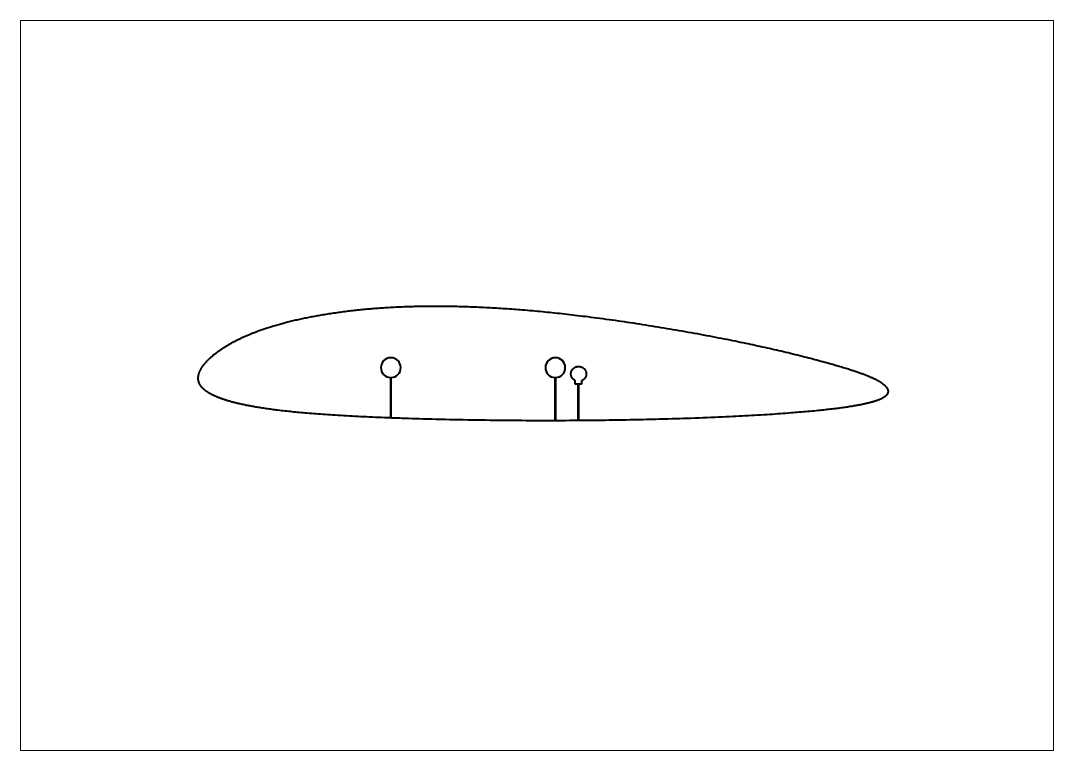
# Paper-space layout 'Sheet' of a CAD drawing. Header units: millimetres. Extents: x 0 to 841, y 0 to 594.
# The model-space entities are those that its viewports show. They can reach past a viewport. Long polylines and large blocks are cut down to what shows.
import ezdxf

# ---------------------------------------------------------------- set-up
doc = ezdxf.new("R2010")
doc.units = ezdxf.units.MM
doc.layers.add('Geometries', color=7, linetype='Continuous')

msp = doc.modelspace()

# ---------------------------------------------------------------- linework, layer by layer
at = {"layer": 'Geometries', "linetype": 'Continuous', "lineweight": 40}
for p, q in [((301.25, 303.46), (301.25, 270.55)), ((301.65, 270.54), (301.65, 303.46)), ((435.25, 268.34), (435.25, 303.46)), ((435.65, 303.46), (435.65, 268.34)), ((451.62, 297.96), (451.63, 301.04)), ((454.01, 297.96), (451.62, 297.96)), ((454.01, 268.42), (454.01, 297.96)), ((454.41, 297.96), (454.41, 268.42)), ((456.8, 297.96), (454.41, 297.96)), ((456.8, 300.87), (456.8, 297.96))]:
    msp.add_line(p, q, dxfattribs=at)
at = {"layer": 'Geometries', "linetype": 'Continuous', "lineweight": 40, "flags": 128}
for points in [[(145.1, 306.3), (145.17, 306.54), (145.25, 306.78), (145.32, 307.02), (145.4, 307.26), (145.49, 307.49), (145.58, 307.73), (145.67, 307.96), (145.76, 308.18), (145.85, 308.41), (145.96, 308.64), (146.06, 308.87), (146.17, 309.1), (146.28, 309.33), (146.39, 309.55), (146.5, 309.78), (146.62, 310), (146.76, 310.26), (146.9, 310.51), (147.05, 310.77), (147.2, 311.02), (147.35, 311.27), (147.51, 311.52), (147.69, 311.81), (147.89, 312.1), (148.08, 312.39), (148.28, 312.68), (148.48, 312.96), (148.69, 313.25), (148.9, 313.53), (149.11, 313.81), (149.33, 314.09), (149.54, 314.36), (149.76, 314.63), (149.98, 314.9), (150.2, 315.17), (150.47, 315.48), (150.74, 315.79), (151.01, 316.1), (151.29, 316.4), (151.57, 316.71), (151.85, 317.01), (152.16, 317.33), (152.48, 317.65), (152.79, 317.97), (153.11, 318.29), (153.44, 318.6), (153.76, 318.91), (154.09, 319.22), (154.45, 319.56), (154.82, 319.89), (155.19, 320.22), (155.56, 320.55), (155.93, 320.87), (156.31, 321.19), (156.69, 321.51), (157.07, 321.83), (157.45, 322.14), (157.83, 322.45), (158.21, 322.75), (158.6, 323.05), (158.98, 323.35), (159.37, 323.65), (159.79, 323.96), (160.21, 324.28), (160.63, 324.59), (161.05, 324.9), (161.48, 325.2), (161.91, 325.51), (162.42, 325.86), (162.93, 326.21), (163.44, 326.56), (163.95, 326.9), (164.48, 327.25), (165.01, 327.59), (165.54, 327.94), (166.07, 328.27), (166.6, 328.61), (167.14, 328.94), (167.68, 329.27), (168.22, 329.59), (168.76, 329.92), (169.31, 330.24), (169.85, 330.55), (170.4, 330.87), (170.95, 331.18), (171.5, 331.49), (172.11, 331.82), (172.72, 332.15), (173.33, 332.48), (173.94, 332.81), (174.56, 333.13), (175.18, 333.45), (175.81, 333.77), (176.43, 334.09), (177.06, 334.41), (177.69, 334.72), (178.32, 335.02), (178.96, 335.33), (179.59, 335.63), (180.26, 335.94), (180.93, 336.25), (181.6, 336.56), (182.27, 336.86), (182.94, 337.16), (183.62, 337.45), (184.29, 337.75), (184.97, 338.04), (185.65, 338.32), (186.32, 338.61), (187.01, 338.89), (187.69, 339.17), (188.49, 339.49), (189.3, 339.81), (190.11, 340.13), (190.92, 340.44), (191.74, 340.75), (192.57, 341.06), (193.4, 341.37), (194.23, 341.67), (195.06, 341.97), (195.88, 342.26), (196.7, 342.54), (197.52, 342.83), (198.34, 343.11), (199.18, 343.39), (200.02, 343.67), (200.86, 343.94), (201.7, 344.22), (202.55, 344.48), (203.39, 344.75), (204.24, 345.01), (205.21, 345.31), (206.19, 345.61), (207.17, 345.9), (208.15, 346.19), (209.14, 346.47), (210.12, 346.75), (211.1, 347.03), (212.01, 347.27), (212.91, 347.52), (213.81, 347.76), (214.72, 348.01), (215.63, 348.24), (216.53, 348.48), (217.62, 348.76), (218.71, 349.03), (219.81, 349.3), (220.9, 349.57), (221.99, 349.83), (223.07, 350.08), (224.14, 350.33), (225.22, 350.58), (226.3, 350.82), (227.39, 351.06), (228.49, 351.3), (229.59, 351.54), (230.69, 351.77), (231.79, 352), (232.87, 352.22), (233.96, 352.44), (235.04, 352.66), (236.12, 352.87), (237.23, 353.08), (238.34, 353.29), (239.44, 353.5), (240.55, 353.71), (241.66, 353.91), (242.77, 354.1), (243.88, 354.3), (245.12, 354.51), (246.35, 354.72), (247.59, 354.93), (248.83, 355.13), (250.07, 355.33), (251.31, 355.52), (252.55, 355.71), (253.79, 355.9), (255.09, 356.09), (256.39, 356.28), (257.69, 356.46), (259, 356.65), (260.3, 356.82), (261.6, 357), (262.91, 357.17), (264.21, 357.33), (265.51, 357.5), (266.82, 357.66), (268.13, 357.81), (269.43, 357.97), (270.66, 358.11), (271.89, 358.25), (273.13, 358.38), (274.36, 358.51), (275.59, 358.64), (276.92, 358.78), (278.25, 358.91), (279.58, 359.04), (280.91, 359.16), (282.24, 359.28), (283.57, 359.4), (284.82, 359.51), (286.08, 359.62), (287.33, 359.72), (288.59, 359.82), (289.85, 359.92), (291.25, 360.02), (292.65, 360.12), (294.05, 360.22), (295.45, 360.31), (296.86, 360.41), (298.26, 360.49), (299.66, 360.58), (301.06, 360.66), (302.67, 360.75), (304.27, 360.83), (305.88, 360.91), (307.48, 360.99), (309.09, 361.06), (310.69, 361.13), (312.3, 361.19), (313.77, 361.24), (315.24, 361.29), (316.71, 361.34), (318.18, 361.39), (319.65, 361.43), (321.13, 361.46), (322.73, 361.5), (324.34, 361.53), (325.94, 361.56), (327.55, 361.59), (329.16, 361.61), (330.76, 361.63), (332.37, 361.65), (334.14, 361.66), (335.9, 361.66), (337.67, 361.67), (339.44, 361.67), (341.2, 361.66), (342.97, 361.65), (344.74, 361.64), (346.5, 361.62), (348.27, 361.6), (350.04, 361.57), (351.77, 361.54), (353.51, 361.51), (355.24, 361.47), (356.98, 361.43), (358.85, 361.38), (360.72, 361.33), (362.6, 361.27), (364.47, 361.21), (366.34, 361.15), (368.22, 361.08), (369.98, 361.01), (371.75, 360.93), (373.51, 360.86), (375.28, 360.78), (377.04, 360.69), (378.81, 360.61), (380.57, 360.52), (382.34, 360.42), (384.1, 360.32), (385.86, 360.22), (387.6, 360.12), (389.33, 360.01), (391.06, 359.91), (392.79, 359.79), (394.56, 359.68), (396.32, 359.56), (398.08, 359.43), (399.84, 359.31), (401.61, 359.18), (403.34, 359.05), (405.07, 358.91), (406.8, 358.78), (408.53, 358.64), (410.59, 358.47), (412.64, 358.3), (414.7, 358.12), (416.76, 357.94), (418.82, 357.75), (420.88, 357.56), (422.87, 357.38), (424.86, 357.19), (426.86, 356.99), (428.85, 356.8), (430.85, 356.59), (432.84, 356.39), (434.83, 356.18), (436.82, 355.97), (438.91, 355.75), (441, 355.52), (443.08, 355.29), (445.17, 355.05), (447.25, 354.81), (449.34, 354.57), (451.42, 354.33), (453.51, 354.08), (455.59, 353.83), (457.67, 353.57), (459.76, 353.31), (461.84, 353.05), (464.29, 352.74), (466.75, 352.42), (469.2, 352.1), (471.65, 351.77), (474.15, 351.44), (476.64, 351.1), (479.14, 350.76), (481.63, 350.41), (484.13, 350.05), (486.58, 349.7), (489.02, 349.35), (491.47, 348.99), (493.92, 348.63), (496.42, 348.26), (498.91, 347.88), (501.41, 347.5), (503.9, 347.12), (506.4, 346.73), (508.89, 346.34), (511.38, 345.95), (513.87, 345.55), (516.36, 345.15), (518.84, 344.75), (521.33, 344.34), (523.81, 343.93), (526.25, 343.52), (528.69, 343.11), (531.13, 342.7), (533.57, 342.28), (536.06, 341.85), (538.55, 341.42), (541.03, 340.98), (543.52, 340.54), (546, 340.1), (548.49, 339.65), (550.97, 339.2), (553.45, 338.74), (555.93, 338.29), (558.42, 337.82), (560.9, 337.36), (563.38, 336.89), (565.86, 336.41), (568.33, 335.93), (570.61, 335.49), (572.88, 335.04), (575.15, 334.6), (577.41, 334.14), (579.68, 333.69), (581.95, 333.23), (584.01, 332.81), (586.06, 332.39), (588.12, 331.96), (590.17, 331.53), (592.23, 331.1), (594.28, 330.67), (596.22, 330.25), (598.15, 329.84), (600.09, 329.42), (602.02, 329), (603.95, 328.57), (605.88, 328.15), (607.82, 327.72), (609.75, 327.28), (611.68, 326.85), (613.61, 326.41), (615.5, 325.97), (617.39, 325.53), (619.29, 325.09), (621.18, 324.65), (623.11, 324.19), (625.03, 323.73), (626.95, 323.27), (628.88, 322.8), (630.8, 322.33), (632.69, 321.87), (634.57, 321.4), (636.46, 320.93), (638.34, 320.45), (640.02, 320.02), (641.7, 319.59), (643.38, 319.15), (645.06, 318.71), (646.74, 318.27), (648.42, 317.83), (650.09, 317.38), (651.77, 316.92), (653.36, 316.49), (654.95, 316.05), (656.54, 315.61), (658.13, 315.16), (659.71, 314.72), (661.3, 314.26), (662.79, 313.83), (664.29, 313.4), (665.78, 312.96), (667.27, 312.52), (668.76, 312.07), (669.82, 311.75), (670.89, 311.43), (671.95, 311.1), (673.01, 310.77), (674.07, 310.44), (675.13, 310.11), (676.19, 309.77), (677.02, 309.5), (677.85, 309.23), (678.68, 308.96), (679.5, 308.69), (680.33, 308.41), (681.16, 308.13), (681.98, 307.85), (682.67, 307.61), (683.35, 307.37), (684.04, 307.13), (684.72, 306.88), (685.4, 306.64), (686.08, 306.38), (686.73, 306.15), (687.37, 305.9), (688, 305.66), (688.64, 305.41), (689.28, 305.16), (689.81, 304.95), (690.34, 304.73), (690.86, 304.52), (691.39, 304.3), (691.91, 304.07), (692.44, 303.85), (692.93, 303.63), (693.42, 303.41), (693.91, 303.19), (694.4, 302.96), (694.88, 302.73), (695.31, 302.53), (695.74, 302.31), (696.17, 302.1), (696.6, 301.88), (696.93, 301.71), (697.26, 301.53), (697.6, 301.35), (697.93, 301.17), (698.26, 300.98), (698.59, 300.79), (698.92, 300.6), (699.25, 300.4), (699.58, 300.2), (699.91, 300), (700.23, 299.79), (700.48, 299.62), (700.73, 299.46), (700.98, 299.28), (701.23, 299.11), (701.47, 298.94), (701.71, 298.76), (701.94, 298.58), (702.18, 298.4), (702.41, 298.22), (702.59, 298.07), (702.78, 297.92), (702.96, 297.77), (703.13, 297.61), (703.31, 297.45), (703.48, 297.3), (703.65, 297.14), (703.82, 296.97), (703.98, 296.81)], [(451.63, 301.04), (451.5, 301.1), (451.37, 301.17), (451.24, 301.24), (451.11, 301.32), (450.99, 301.39), (450.86, 301.47), (450.74, 301.55), (450.61, 301.65), (450.48, 301.75), (450.36, 301.85), (450.23, 301.95), (450.11, 302.06), (449.99, 302.17), (449.88, 302.28), (449.77, 302.4), (449.66, 302.51), (449.55, 302.64), (449.45, 302.76), (449.36, 302.88), (449.26, 303.01), (449.17, 303.14), (449.09, 303.26), (449.01, 303.38), (448.94, 303.51), (448.87, 303.64), (448.8, 303.77), (448.73, 303.9), (448.67, 304.03), (448.61, 304.18), (448.55, 304.33), (448.49, 304.48), (448.44, 304.63), (448.39, 304.79), (448.35, 304.94), (448.31, 305.1), (448.27, 305.25), (448.24, 305.41), (448.21, 305.57), (448.19, 305.73), (448.18, 305.88), (448.16, 306.04), (448.15, 306.2), (448.15, 306.35), (448.15, 306.49), (448.15, 306.64), (448.16, 306.78), (448.17, 306.93), (448.18, 307.08), (448.2, 307.22), (448.22, 307.38), (448.25, 307.54), (448.28, 307.7), (448.32, 307.85), (448.36, 308.01), (448.4, 308.16), (448.45, 308.32), (448.5, 308.47), (448.56, 308.62), (448.62, 308.77), (448.69, 308.91), (448.76, 309.06), (448.83, 309.2), (448.9, 309.34), (448.98, 309.46), (449.05, 309.59), (449.13, 309.71), (449.21, 309.83), (449.3, 309.95), (449.39, 310.07), (449.48, 310.18), (449.58, 310.31), (449.69, 310.43), (449.79, 310.55), (449.91, 310.66), (450.02, 310.77), (450.14, 310.88), (450.26, 310.99), (450.38, 311.09), (450.51, 311.19), (450.64, 311.29), (450.77, 311.38), (450.9, 311.47), (451.03, 311.55), (451.17, 311.63), (451.3, 311.71), (451.42, 311.78), (451.55, 311.84), (451.69, 311.91), (451.82, 311.97), (451.95, 312.02), (452.09, 312.08), (452.24, 312.14), (452.39, 312.19), (452.55, 312.24), (452.7, 312.28), (452.86, 312.32), (453.01, 312.36), (453.17, 312.39), (453.33, 312.42), (453.49, 312.45), (453.65, 312.47), (453.81, 312.48), (453.96, 312.5), (454.12, 312.51), (454.28, 312.51), (454.43, 312.51), (454.57, 312.51), (454.72, 312.51), (454.86, 312.5), (455.01, 312.49), (455.16, 312.47), (455.3, 312.45), (455.46, 312.43), (455.62, 312.4), (455.78, 312.37), (455.93, 312.33), (456.09, 312.29), (456.24, 312.25), (456.4, 312.2), (456.55, 312.15), (456.7, 312.1), (456.85, 312.04), (457, 311.98), (457.14, 311.91), (457.28, 311.84), (457.42, 311.77), (457.55, 311.7), (457.68, 311.63), (457.81, 311.55), (457.93, 311.47), (458.05, 311.39), (458.17, 311.31), (458.29, 311.22), (458.41, 311.12), (458.54, 311.02), (458.66, 310.91), (458.78, 310.8), (458.89, 310.69), (459.01, 310.58), (459.12, 310.46), (459.22, 310.34), (459.33, 310.22), (459.43, 310.09), (459.52, 309.96), (459.62, 309.83), (459.7, 309.7), (459.79, 309.57), (459.86, 309.45), (459.94, 309.32), (460.01, 309.19), (460.07, 309.06), (460.13, 308.93), (460.19, 308.79), (460.25, 308.66), (460.31, 308.51), (460.36, 308.36), (460.41, 308.2), (460.46, 308.05), (460.5, 307.89), (460.54, 307.74), (460.57, 307.58), (460.6, 307.42), (460.62, 307.26), (460.64, 307.1), (460.65, 306.94), (460.67, 306.79), (460.67, 306.63), (460.67, 306.47)], [(301.25, 270.55), (298.77, 270.64), (296.3, 270.74), (293.82, 270.84), (291.35, 270.94), (288.88, 271.04), (286.41, 271.15), (284.08, 271.25), (281.74, 271.36), (279.41, 271.47), (277.08, 271.58), (274.75, 271.69), (272.41, 271.81), (270.08, 271.93), (267.75, 272.06), (265.42, 272.19), (263.09, 272.32), (260.8, 272.45), (258.51, 272.59), (256.22, 272.73), (253.94, 272.88), (251.99, 273), (250.05, 273.13), (248.11, 273.27), (246.17, 273.41), (244.23, 273.55), (242.29, 273.69), (240.46, 273.83), (238.63, 273.98), (236.8, 274.12), (234.97, 274.27), (233.15, 274.43), (231.62, 274.56), (230.1, 274.7), (228.58, 274.83), (227.06, 274.97), (225.54, 275.12), (224.01, 275.27), (222.58, 275.41), (221.15, 275.55), (219.71, 275.7), (218.28, 275.85), (216.85, 276.01), (215.37, 276.17), (213.89, 276.34), (212.42, 276.51), (210.94, 276.69), (209.47, 276.87), (208.31, 277.01), (207.15, 277.16), (205.99, 277.31), (204.84, 277.46), (203.68, 277.61), (202.52, 277.77), (201.37, 277.93), (200.21, 278.1), (199.06, 278.27), (197.9, 278.44), (196.77, 278.61), (195.63, 278.79), (194.5, 278.97), (193.37, 279.15), (192.41, 279.31), (191.45, 279.47), (190.49, 279.64), (189.53, 279.81), (188.58, 279.98), (187.62, 280.15), (186.72, 280.32), (185.82, 280.49), (184.92, 280.67), (184.02, 280.85), (183.12, 281.03), (182.22, 281.21), (181.32, 281.4), (180.43, 281.59), (179.53, 281.79), (178.63, 281.99), (177.93, 282.15), (177.23, 282.31), (176.53, 282.48), (175.83, 282.65), (175.13, 282.82), (174.41, 283), (173.69, 283.18), (172.97, 283.37), (172.25, 283.56), (171.53, 283.76), (170.83, 283.95), (170.13, 284.15), (169.43, 284.35), (168.73, 284.56), (168.17, 284.72), (167.61, 284.9), (167.05, 285.07), (166.5, 285.25), (165.94, 285.43), (165.4, 285.61), (164.85, 285.79), (164.31, 285.98), (163.77, 286.17), (163.31, 286.33), (162.86, 286.49), (162.4, 286.66), (161.94, 286.84), (161.49, 287.01), (161.04, 287.19), (160.61, 287.36), (160.19, 287.53), (159.76, 287.7), (159.34, 287.88), (158.92, 288.06), (158.5, 288.25), (158.08, 288.44), (157.66, 288.63), (157.25, 288.82), (156.84, 289.02), (156.51, 289.18), (156.19, 289.34), (155.87, 289.5), (155.55, 289.67), (155.23, 289.83), (154.9, 290.01), (154.58, 290.19), (154.25, 290.37), (153.93, 290.55), (153.61, 290.74), (153.3, 290.93), (152.98, 291.12), (152.67, 291.31), (152.37, 291.51), (152.12, 291.67), (151.88, 291.83), (151.64, 292), (151.4, 292.16), (151.16, 292.33), (150.93, 292.5), (150.7, 292.67), (150.47, 292.85), (150.25, 293.02), (150.02, 293.21), (149.8, 293.39), (149.57, 293.58), (149.35, 293.77), (149.13, 293.97), (148.96, 294.12), (148.8, 294.28), (148.63, 294.44), (148.47, 294.6), (148.31, 294.76), (148.15, 294.92), (147.99, 295.09), (147.83, 295.26), (147.68, 295.43), (147.53, 295.6), (147.38, 295.77), (147.24, 295.95), (147.1, 296.12), (146.96, 296.3), (146.84, 296.47), (146.72, 296.64), (146.6, 296.81), (146.48, 296.98), (146.37, 297.15), (146.26, 297.33), (146.15, 297.5), (146.05, 297.68), (145.95, 297.86), (145.85, 298.04), (145.75, 298.22), (145.66, 298.41), (145.57, 298.6), (145.48, 298.79), (145.4, 298.98), (145.32, 299.17), (145.25, 299.37), (145.18, 299.56), (145.11, 299.76), (145.05, 299.96), (144.99, 300.16), (144.94, 300.36), (144.89, 300.57), (144.85, 300.75), (144.81, 300.94), (144.77, 301.13), (144.74, 301.32), (144.71, 301.5), (144.69, 301.69), (144.67, 301.9), (144.65, 302.11), (144.63, 302.32), (144.62, 302.52), (144.62, 302.73), (144.62, 302.94), (144.62, 303.15), (144.63, 303.34), (144.63, 303.53), (144.65, 303.72), (144.66, 303.91), (144.68, 304.1), (144.7, 304.29), (144.73, 304.52), (144.76, 304.75), (144.8, 304.97), (144.84, 305.2), (144.89, 305.42), (144.94, 305.64), (144.99, 305.86), (145.04, 306.08), (145.1, 306.3)], [(460.67, 306.47), (460.67, 306.33), (460.67, 306.19), (460.66, 306.04), (460.65, 305.9), (460.63, 305.76), (460.61, 305.62), (460.59, 305.48), (460.57, 305.35), (460.54, 305.21), (460.5, 305.07), (460.47, 304.93), (460.43, 304.8), (460.39, 304.66), (460.34, 304.53), (460.29, 304.39), (460.24, 304.26), (460.19, 304.13), (460.13, 304), (460.07, 303.87), (460, 303.74), (459.93, 303.62), (459.86, 303.49), (459.79, 303.37), (459.71, 303.24), (459.62, 303.11), (459.53, 302.98), (459.44, 302.86), (459.34, 302.73), (459.25, 302.62), (459.15, 302.52), (459.06, 302.41), (458.96, 302.31), (458.86, 302.21), (458.75, 302.11), (458.65, 302.01), (458.53, 301.91), (458.41, 301.81), (458.29, 301.71), (458.16, 301.62), (458.03, 301.53), (457.9, 301.44), (457.77, 301.36), (457.64, 301.28), (457.5, 301.2), (457.36, 301.13), (457.22, 301.06), (457.08, 300.99), (456.94, 300.93), (456.8, 300.87)], [(703.98, 296.81), (704.11, 296.68), (704.24, 296.54), (704.36, 296.4), (704.49, 296.26), (704.61, 296.12), (704.73, 295.98), (704.84, 295.84), (704.95, 295.7), (705.07, 295.55), (705.16, 295.42), (705.26, 295.29), (705.35, 295.15), (705.44, 295.02), (705.52, 294.88), (705.6, 294.74), (705.68, 294.6), (705.76, 294.45), (705.83, 294.32), (705.89, 294.19), (705.95, 294.06), (706.01, 293.92), (706.06, 293.79), (706.11, 293.65), (706.16, 293.52), (706.2, 293.38), (706.24, 293.24), (706.27, 293.13), (706.29, 293.02), (706.31, 292.9), (706.33, 292.79), (706.35, 292.68), (706.36, 292.56), (706.37, 292.45), (706.38, 292.34), (706.38, 292.23), (706.38, 292.1), (706.38, 291.98), (706.37, 291.86), (706.36, 291.74), (706.35, 291.62), (706.33, 291.5), (706.31, 291.39), (706.28, 291.27), (706.26, 291.16), (706.23, 291.05), (706.19, 290.94), (706.16, 290.83), (706.12, 290.73), (706.07, 290.62), (706.03, 290.51), (705.98, 290.41), (705.93, 290.31), (705.88, 290.21), (705.82, 290.11), (705.77, 290.01), (705.69, 289.89), (705.61, 289.76), (705.53, 289.64), (705.44, 289.53), (705.35, 289.41), (705.26, 289.3), (705.16, 289.18), (705.06, 289.06), (704.95, 288.95), (704.84, 288.83), (704.72, 288.72), (704.6, 288.61)], [(704.6, 288.61), (704.46, 288.47), (704.31, 288.34), (704.16, 288.22), (704.01, 288.1), (703.86, 287.98), (703.7, 287.86), (703.55, 287.74), (703.37, 287.62), (703.19, 287.5), (703.01, 287.38), (702.83, 287.27), (702.65, 287.15), (702.42, 287.01), (702.18, 286.87), (701.94, 286.74), (701.7, 286.61), (701.46, 286.48), (701.21, 286.36), (700.97, 286.23), (700.68, 286.09), (700.39, 285.96), (700.1, 285.83), (699.81, 285.7), (699.51, 285.57), (699.22, 285.45), (698.87, 285.31), (698.52, 285.17), (698.17, 285.03), (697.82, 284.9), (697.46, 284.77), (697.1, 284.64), (696.73, 284.51), (696.37, 284.39), (696.01, 284.27), (695.53, 284.12), (695.05, 283.97), (694.57, 283.82), (694.06, 283.67), (693.54, 283.52), (693.02, 283.37), (692.5, 283.23), (691.98, 283.09), (691.43, 282.94), (690.88, 282.8), (690.32, 282.67), (689.77, 282.53), (689.21, 282.4), (688.66, 282.27), (688, 282.12), (687.35, 281.97), (686.69, 281.83), (686.03, 281.69), (685.25, 281.53), (684.46, 281.37), (683.68, 281.22), (682.89, 281.07), (682.11, 280.92), (681.32, 280.78), (680.46, 280.62), (679.6, 280.47), (678.74, 280.33), (677.88, 280.18), (677.02, 280.04), (676.15, 279.9), (675.29, 279.77), (674.34, 279.62), (673.39, 279.48), (672.44, 279.34), (671.49, 279.2), (670.54, 279.07), (669.33, 278.9), (668.11, 278.73), (666.9, 278.57), (665.68, 278.41), (664.47, 278.26), (663.25, 278.11), (662.04, 277.96), (660.68, 277.8), (659.33, 277.64), (657.97, 277.49), (656.61, 277.33), (655.26, 277.18), (653.9, 277.04), (652.55, 276.89), (651.19, 276.75), (649.48, 276.58), (647.78, 276.41), (646.07, 276.24), (644.36, 276.08), (642.65, 275.92), (640.95, 275.76), (639.24, 275.61), (637.53, 275.46), (635.82, 275.31), (634.11, 275.16), (632.43, 275.02), (630.75, 274.89), (629.08, 274.75), (627.4, 274.62), (625.22, 274.45), (623.04, 274.29), (620.87, 274.13), (618.69, 273.97), (616.51, 273.81), (614.37, 273.67), (612.23, 273.52), (610.09, 273.38), (607.95, 273.24), (605.41, 273.08), (602.86, 272.92), (600.31, 272.77), (597.76, 272.62), (595.22, 272.48), (592.67, 272.33), (590.12, 272.2), (587.57, 272.06), (585.02, 271.93), (582.47, 271.8), (579.92, 271.67), (577.37, 271.55), (574.37, 271.41), (571.36, 271.27), (568.36, 271.14), (565.35, 271.01), (562.11, 270.88), (558.86, 270.74), (555.62, 270.62), (552.37, 270.5), (549.13, 270.38), (545.88, 270.26), (542.82, 270.16), (539.76, 270.06), (536.7, 269.96), (533.63, 269.86), (530.57, 269.77), (527.16, 269.67), (523.74, 269.58), (520.32, 269.49), (516.91, 269.4), (513.49, 269.32), (510.07, 269.24), (506.65, 269.16), (503.24, 269.09), (499.82, 269.02), (496.4, 268.96), (492.98, 268.89), (489.57, 268.84), (486.15, 268.78), (482.73, 268.73), (479.31, 268.68), (475.89, 268.63), (472.31, 268.59), (468.73, 268.55), (465.15, 268.51), (461.57, 268.48), (457.99, 268.45), (454.41, 268.42)], [(435.25, 268.34), (431.34, 268.33), (427.43, 268.33), (423.52, 268.34), (419.61, 268.34), (415.7, 268.35), (411.79, 268.37), (408.1, 268.39), (404.41, 268.41), (400.72, 268.43), (397.03, 268.46), (393.34, 268.49), (389.66, 268.53), (385.97, 268.57), (382.28, 268.61), (378.6, 268.66), (374.91, 268.71), (371.29, 268.76), (367.67, 268.82), (364.05, 268.88), (360.43, 268.94), (356.74, 269.01), (353.05, 269.09), (349.36, 269.16), (345.68, 269.24), (341.99, 269.33), (338.37, 269.42), (334.75, 269.51), (331.13, 269.6), (327.51, 269.7), (324.61, 269.79), (321.72, 269.87), (318.82, 269.96), (315.92, 270.05), (313.02, 270.14), (310.75, 270.22), (308.47, 270.3), (306.2, 270.37), (303.92, 270.45), (301.65, 270.54)], [(454.01, 268.42), (450.58, 268.4), (447.16, 268.38), (443.73, 268.36), (439.69, 268.35), (435.65, 268.34)]]:
    msp.add_lwpolyline(points, dxfattribs=at)
at = {"layer": 'Geometries', "linetype": 'Continuous', "lineweight": 40}
for centre in [(301.45, 311.55), (435.45, 311.55)]:
    msp.add_arc(centre, 8.1, 271.41485, 268.58515, dxfattribs=at)

psp = doc.layouts.new('Sheet')

# ---------------------------------------------------------------- viewports
at = {"layer": '0'}
psp.add_viewport(center=(420.5, 297), size=(841, 594), view_center_point=(420.5, 297), view_height=594, dxfattribs=at)

doc.saveas('drawing.dxf')
